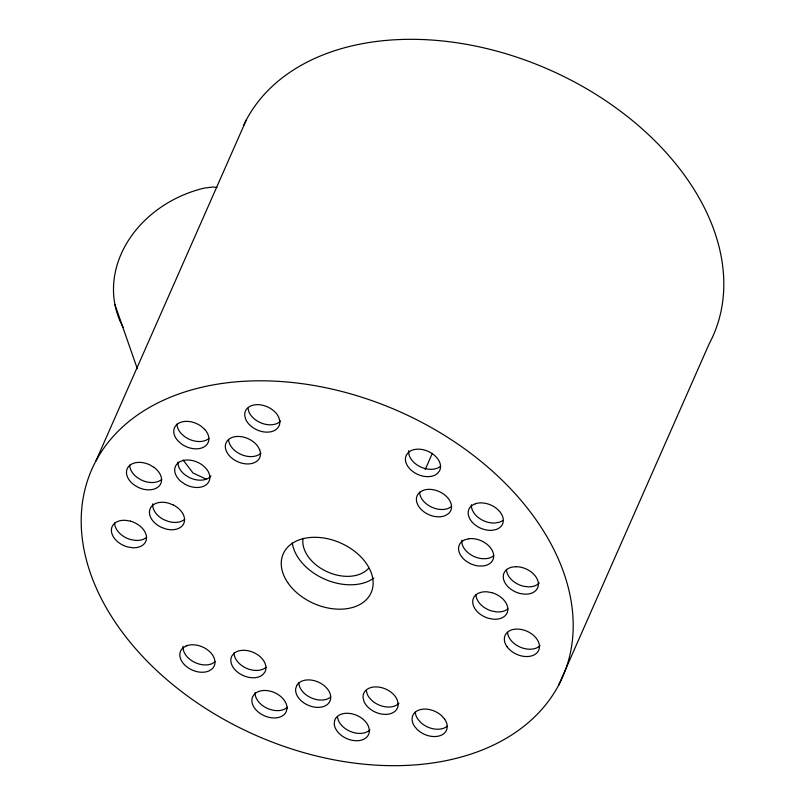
<?xml version="1.0" encoding="UTF-8"?>
<svg xmlns="http://www.w3.org/2000/svg" width="805" height="805" viewBox="0 0 805 805"><rect width="100%" height="100%" fill="white"/><g stroke="black" fill="none" stroke-linecap="round" stroke-linejoin="round"><path stroke-width="1.21" d="M337.516 716.571L337.496 716.772A18.374 12.649 23.8 0 0 350.789 731.624A18.374 12.649 23.8 0 0 370.018 729.783M95.865 461.084L246.481 119.593M425.231 469.466L432.335 453.356M558.519 685.407A257.268 177.09 23.8 0 0 284.004 381.741A257.268 177.09 23.8 0 0 139.054 652.593A257.268 177.09 23.8 0 0 558.519 685.407L709.135 343.916A257.268 177.09 23.8 0 0 557.422 73.436A257.268 177.09 23.8 0 0 243.684 125.157M451.615 506.405L448.516 508.297A18.374 12.649 23.8 0 1 429.8 506.204A18.374 12.649 23.8 0 1 419.626 492.066M215.046 661.831L211.946 663.723A18.374 12.649 23.8 0 1 192.546 661.227A18.374 12.649 23.8 0 1 183.127 646.355M216.958 187.505L213.255 186.981L204.319 188.088A110.255 92.484 -19.2 0 0 123.155 327.353M206.301 479.176L192.989 472.988L183.168 460.047M114.944 304.652L137.283 368.65M366.305 690.539L367.221 694.121A18.374 12.649 23.8 0 0 382.023 706.096A18.374 12.649 23.8 0 0 398.908 703.308M247.98 408.306L248.896 411.888A18.374 12.649 23.8 0 0 263.698 423.863A18.374 12.649 23.8 0 0 280.583 421.075M184.647 519.326A18.374 12.649 23.8 0 1 168.738 521.56L164.26 519.859A18.374 12.649 23.8 0 1 152.729 503.85M507.925 608.832A18.374 12.649 23.8 0 1 496.594 611.881L492.016 611.065A18.374 12.649 23.8 0 1 475.936 594.492M447.489 725.949A18.374 12.649 23.8 0 1 420.723 722.477L417.855 719.177A18.374 12.649 23.8 0 1 415.3 712.063M539.28 582.961A18.374 12.649 23.8 0 1 528.613 586.865L524.065 586.352A18.374 12.649 23.8 0 1 506.486 569.387M502.692 520.483A18.374 12.649 23.8 0 1 499.392 522.173L495.367 522.978A18.374 12.649 23.8 0 1 471.438 504.735M539.964 645.731A18.374 12.649 23.8 0 1 520.614 647.321A18.374 12.649 23.8 0 1 507.573 632.368M493.757 555.651A18.374 12.649 23.8 0 1 486.804 558.59L482.437 558.7A18.374 12.649 23.8 0 1 461.839 540.175M211.011 475.956A18.374 12.649 23.8 0 1 188.612 477.144L184.667 474.548A18.374 12.649 23.8 0 1 177.965 461.99M266.032 667.335A18.374 12.649 23.8 0 1 246.36 668.22A18.374 12.649 23.8 0 1 234.044 652.996M287.455 707.162A18.374 12.649 23.8 0 1 267.33 708.36A18.374 12.649 23.8 0 1 255.105 692.542M368.61 568.3A36.748 25.297 23.8 0 1 327.082 571.711A36.748 25.297 23.8 0 1 303.052 538.324M373.842 578.081A48.059 33.086 23.8 0 1 325.17 579.369A48.059 33.086 23.8 0 1 292.275 542.983M330.815 696.959A18.374 12.649 23.8 0 1 311.153 697.834A18.374 12.649 23.8 0 1 298.836 682.62M260.971 453.114A18.374 12.649 23.8 0 1 241.621 454.704A18.374 12.649 23.8 0 1 228.58 439.751M440.617 466.206A18.374 12.649 23.8 0 1 420.23 466.749A18.374 12.649 23.8 0 1 408.699 450.73M146.591 537.327A18.374 12.649 23.8 0 1 135.26 540.376L130.682 539.561A18.374 12.649 23.8 0 1 114.612 522.988M161.664 479.418A18.374 12.649 23.8 0 1 141.278 479.961L137.202 477.506A18.374 12.649 23.8 0 1 129.686 465.079M208.958 438.413A18.374 12.649 23.8 0 1 184.486 436.501L181.105 433.452A18.374 12.649 23.8 0 1 176.969 424.074M334.588 720.717L334.266 724.098A18.374 12.649 23.8 0 0 352.882 740.439A18.374 12.649 23.8 0 0 369.344 729.924L368.469 726.352A18.374 12.649 23.8 0 0 350.728 713.582A18.374 12.649 23.8 0 0 334.588 720.717M286.983 708.541L286.178 711.771A18.374 12.649 23.8 0 1 264.1 715.675A18.374 12.649 23.8 0 1 252.69 696.637L254.642 693.92A18.374 12.649 23.8 0 1 274.757 692.733A18.374 12.649 23.8 0 1 286.983 708.541M296.653 685.629L295.666 688.798A18.374 12.649 23.8 0 0 311.676 706.508A18.374 12.649 23.8 0 0 330.684 698.488L330.473 694.997A18.374 12.649 23.8 0 0 314.675 680.778A18.374 12.649 23.8 0 0 296.653 685.629M233.973 653.398L231.86 656.015A18.374 12.649 23.8 0 0 240.303 674.057A18.374 12.649 23.8 0 0 262.802 674.66L264.915 672.044A18.374 12.649 23.8 0 0 256.473 654.002A18.374 12.649 23.8 0 0 233.973 653.398M408.568 452.269L406.455 454.885A18.374 12.649 23.8 0 0 414.897 472.927A18.374 12.649 23.8 0 0 437.397 473.531L439.5 470.915A18.374 12.649 23.8 0 0 431.067 452.873A18.374 12.649 23.8 0 0 408.568 452.269M422.645 490.567L419.556 492.459A18.374 12.649 23.8 0 0 422.122 510.35A18.374 12.649 23.8 0 0 445.286 515.613L448.385 513.721A18.374 12.649 23.8 0 0 445.819 495.84A18.374 12.649 23.8 0 0 422.645 490.567M186.086 645.992L182.987 647.884A18.374 12.649 23.8 0 0 185.553 665.775A18.374 12.649 23.8 0 0 208.726 671.038L211.816 669.146A18.374 12.649 23.8 0 0 209.25 651.265A18.374 12.649 23.8 0 0 186.086 645.992M475.332 503.749L472.022 505.439A18.374 12.649 23.8 0 0 471.589 521.459A18.374 12.649 23.8 0 0 492.147 530.304L496.162 529.489A18.374 12.649 23.8 0 0 499.895 511.789A18.374 12.649 23.8 0 0 475.332 503.749M468.661 538.776L464.797 539.813A18.374 12.649 23.8 0 0 460.208 554.575A18.374 12.649 23.8 0 0 479.206 566.016L483.574 565.905A18.374 12.649 23.8 0 0 492.026 550.107A18.374 12.649 23.8 0 0 468.661 538.776M516.277 566.69L512.04 567.112A18.374 12.649 23.8 0 0 503.86 580.254A18.374 12.649 23.8 0 0 520.835 593.667L525.383 594.181A18.374 12.649 23.8 0 0 537.8 580.616A18.374 12.649 23.8 0 0 516.277 566.69M130.45 521.157L125.872 520.342A18.374 12.649 23.8 0 0 111.402 530.898A18.374 12.649 23.8 0 0 127.452 546.887L132.04 547.702A18.374 12.649 23.8 0 0 146.51 537.146A18.374 12.649 23.8 0 0 130.45 521.157M491.785 592.651L487.196 591.836A18.374 12.649 23.8 0 0 472.726 602.392A18.374 12.649 23.8 0 0 488.786 618.381L493.364 619.196A18.374 12.649 23.8 0 0 507.834 608.64A18.374 12.649 23.8 0 0 491.785 592.651M172.984 504.846L168.507 503.145A18.374 12.649 23.8 0 0 149.841 509.525A18.374 12.649 23.8 0 0 161.03 527.184L165.508 528.875A18.374 12.649 23.8 0 0 184.164 522.495A18.374 12.649 23.8 0 0 172.984 504.846M154.077 467.393L150.002 464.938A18.374 12.649 23.8 0 0 128.428 466.709A18.374 12.649 23.8 0 0 133.972 484.821L138.047 487.277A18.374 12.649 23.8 0 0 159.621 485.506A18.374 12.649 23.8 0 0 154.077 467.393M185.392 484.459L181.437 481.863A18.374 12.649 23.8 0 1 178.448 462.654A18.374 12.649 23.8 0 1 203.122 465.642L206.332 468.792A18.374 12.649 23.8 0 1 206.11 484.852A18.374 12.649 23.8 0 1 185.392 484.459M204.752 429.427L201.361 426.388A18.374 12.649 23.8 0 0 178.338 423.42A18.374 12.649 23.8 0 0 177.875 440.768L181.266 443.817A18.374 12.649 23.8 0 0 204.289 446.775A18.374 12.649 23.8 0 0 204.752 429.427M444.662 719.137L441.784 715.836A18.374 12.649 23.8 0 0 418.64 710.171A18.374 12.649 23.8 0 0 414.625 726.492L417.503 729.803A18.374 12.649 23.8 0 0 440.647 735.468A18.374 12.649 23.8 0 0 444.662 719.137M259.653 449.743L257.711 446.212A18.374 12.649 23.8 0 0 228.067 439.953A18.374 12.649 23.8 0 0 240.645 462.835A18.374 12.649 23.8 0 0 259.653 449.743M398.123 703.409L397.207 699.827A18.374 12.649 23.8 0 0 377.062 686.927A18.374 12.649 23.8 0 0 363.075 697.855L364.001 701.437A18.374 12.649 23.8 0 0 384.136 714.347A18.374 12.649 23.8 0 0 398.123 703.409M279.798 421.176L278.872 417.604A18.374 12.649 23.8 0 0 258.737 404.694A18.374 12.649 23.8 0 0 244.75 415.632L245.676 419.204A18.374 12.649 23.8 0 0 265.811 432.114A18.374 12.649 23.8 0 0 279.798 421.176M287.697 582.538A48.059 33.086 23.8 0 0 367.281 598.668A48.059 33.086 23.8 0 0 326.599 538.525A48.059 33.086 23.8 0 0 287.697 582.538M507.1 646.797A18.374 12.649 23.8 0 0 537.499 652.211A18.374 12.649 23.8 0 0 521.097 629.43A18.374 12.649 23.8 0 0 507.1 646.797"/></g></svg>
